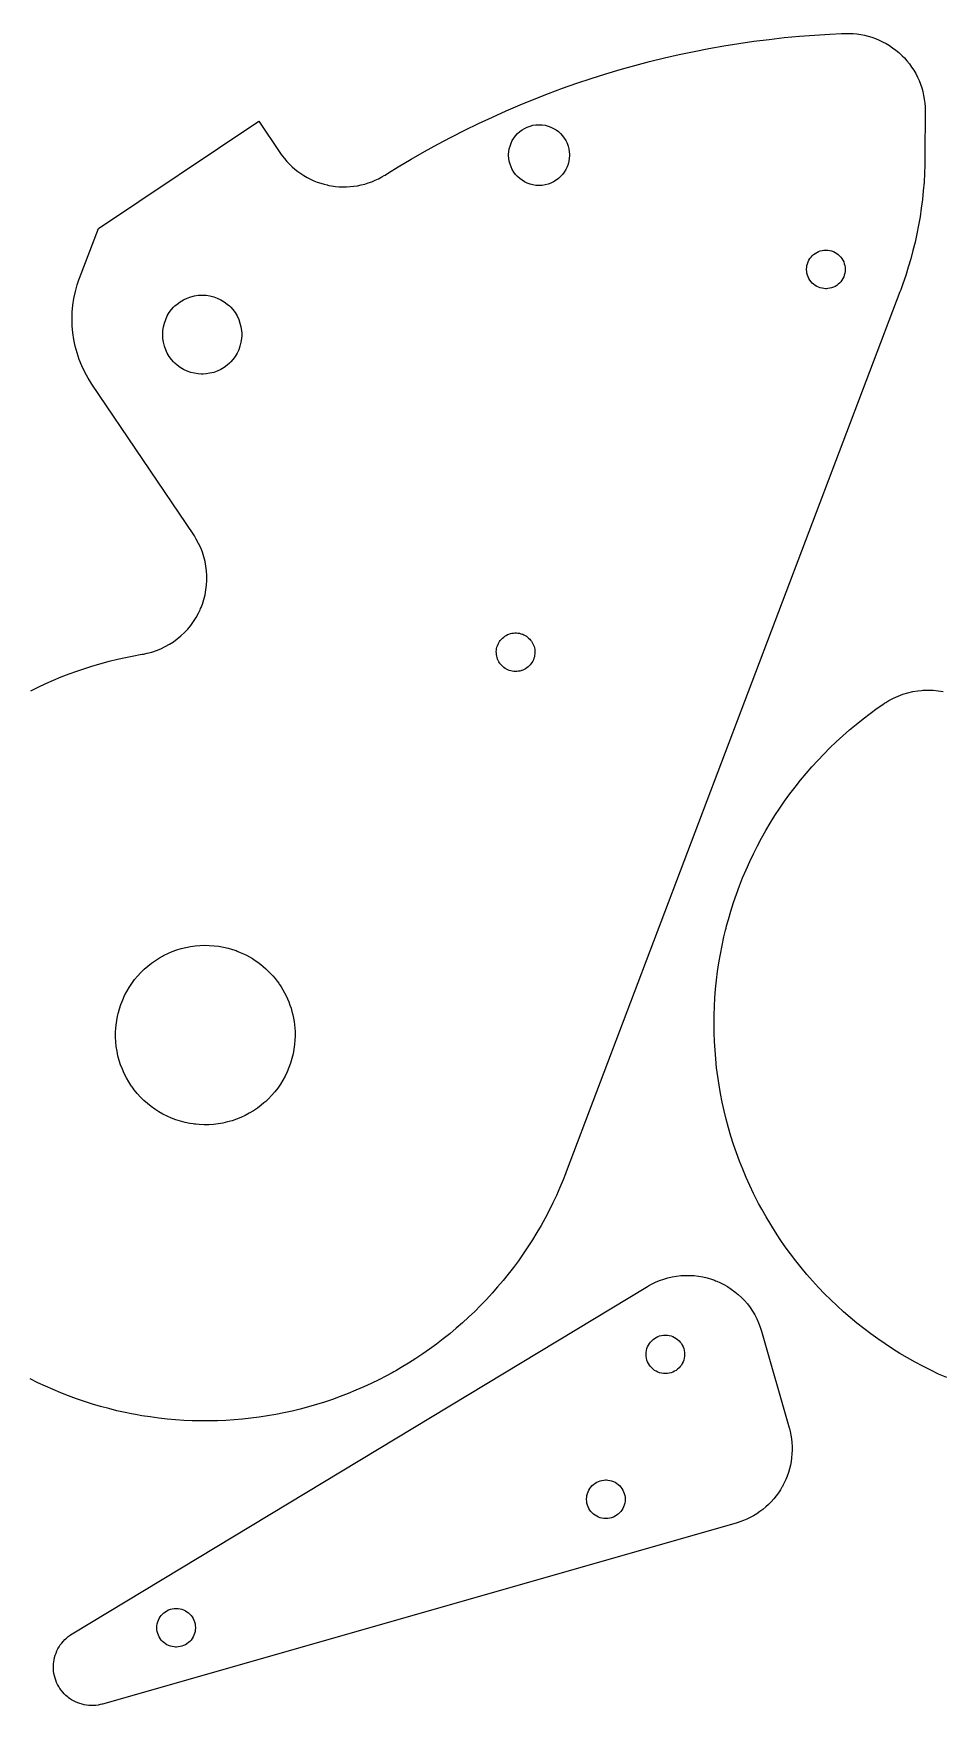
# Model space of a CAD drawing. Extents: x 0 to 862, y 0 to 577.
# Drawn here: x 259.7 to 409, y 2.6 to 277.7 of the extents above; entities that cross this region are included whole.
import ezdxf

# ---------------------------------------------------------------- set-up
doc = ezdxf.new("R2010")
doc.units = 0
doc.layers.get('0').update_dxf_attribs({"linetype": 'CONTINUOUS'})

msp = doc.modelspace()

# ---------------------------------------------------------------- linework, layer by layer
at = {"color": 0}
for points in [[(259.249, 169.553), (260.485, 170.163), (261.733, 170.746), (262.996, 171.303), (264.271, 171.831), (265.557, 172.332), (266.856, 172.807), (268.164, 173.253), (269.485, 173.669), (270.815, 174.058), (272.156, 174.419), (273.506, 174.751), (274.865, 175.053), (276.232, 175.326), (277.264, 175.513), (277.608, 175.569), (277.807, 175.601), (278.4, 175.726), (279.175, 175.932), (279.932, 176.183), (280.667, 176.482), (281.379, 176.824), (282.068, 177.207), (282.729, 177.633), (283.362, 178.097), (283.967, 178.601), (284.539, 179.142), (285.076, 179.717), (285.581, 180.326), (286.046, 180.969), (286.472, 181.643), (286.857, 182.346), (287.121, 182.892), (287.2, 183.076), (287.281, 183.263), (287.496, 183.828), (287.742, 184.592), (287.938, 185.364), (288.085, 186.143), (288.182, 186.928), (288.229, 187.714), (288.229, 188.501), (288.179, 189.286), (288.082, 190.065), (287.936, 190.839), (287.743, 191.603), (287.501, 192.356), (287.213, 193.094), (286.875, 193.817), (286.492, 194.521), (286.175, 195.036), (286.063, 195.204), (269.311, 220.022), (269.149, 220.261), (268.693, 220.999), (268.139, 222.006), (267.65, 223.038), (267.225, 224.093), (266.865, 225.168), (266.569, 226.26), (266.34, 227.365), (266.178, 228.482), (266.081, 229.606), (266.05, 230.735), (266.088, 231.865), (266.192, 232.994), (266.362, 234.119), (266.603, 235.236), (266.911, 236.343), (267.186, 237.165), (267.289, 237.436), (270.397, 245.629), (296.765, 263.297), (300.244, 258.104), (300.329, 257.976), (300.6, 257.6), (300.979, 257.115), (301.379, 256.65), (301.801, 256.207), (302.242, 255.785), (302.703, 255.386), (303.181, 255.01), (303.675, 254.657), (304.188, 254.328), (304.714, 254.024), (305.256, 253.744), (305.811, 253.492), (306.379, 253.265), (306.96, 253.067), (307.551, 252.894), (308.001, 252.783), (308.153, 252.751), (308.303, 252.719), (308.76, 252.638), (309.369, 252.554), (309.981, 252.5), (310.592, 252.475), (311.201, 252.481), (311.81, 252.514), (312.415, 252.578), (313.017, 252.669), (313.612, 252.79), (314.203, 252.94), (314.785, 253.117), (315.36, 253.322), (315.925, 253.557), (316.481, 253.818), (317.024, 254.107), (317.424, 254.34), (317.554, 254.422), (318.088, 254.757), (319.696, 255.744), (321.857, 257.031), (324.037, 258.278), (326.236, 259.489), (328.451, 260.664), (330.685, 261.8), (332.936, 262.899), (335.203, 263.96), (337.485, 264.983), (339.783, 265.968), (342.096, 266.915), (344.424, 267.824), (346.765, 268.693), (349.119, 269.525), (351.487, 270.317), (353.868, 271.071), (356.261, 271.785), (358.664, 272.461), (361.079, 273.096), (363.506, 273.693), (365.94, 274.25), (368.386, 274.767), (370.84, 275.243), (373.303, 275.681), (375.775, 276.076), (378.254, 276.432), (380.739, 276.747), (383.232, 277.022), (385.731, 277.256), (388.236, 277.449), (390.746, 277.6), (392.632, 277.688), (393.261, 277.711), (393.422, 277.717), (393.906, 277.717), (394.549, 277.692), (395.186, 277.633), (395.818, 277.543), (396.443, 277.421), (397.06, 277.269), (397.668, 277.086), (398.265, 276.874), (398.853, 276.632), (399.426, 276.36), (399.986, 276.06), (400.532, 275.732), (401.061, 275.375), (401.575, 274.992), (402.069, 274.582), (402.428, 274.257), (402.544, 274.144), (402.66, 274.032), (402.996, 273.683), (403.424, 273.203), (403.824, 272.703), (404.196, 272.185), (404.543, 271.65), (404.861, 271.1), (405.151, 270.536), (405.412, 269.957), (405.644, 269.367), (405.846, 268.765), (406.019, 268.153), (406.161, 267.532), (406.271, 266.904), (406.35, 266.268), (406.397, 265.628), (406.412, 265.143), (406.411, 264.982), (406.39, 257.518), (406.39, 257.518), (406.389, 257.161), (406.369, 256.088), (406.318, 254.66), (406.233, 253.233), (406.117, 251.811), (405.968, 250.393), (405.789, 248.978), (405.576, 247.568), (405.333, 246.164), (405.058, 244.764), (404.753, 243.372), (404.415, 241.986), (404.047, 240.608), (403.647, 239.237), (403.217, 237.876), (402.756, 236.524), (402.389, 235.514), (402.263, 235.181), (347.346, 90.3997), (347.222, 90.0732), (346.836, 89.0989), (346.299, 87.8119), (345.733, 86.5392), (345.143, 85.2813), (344.525, 84.0382), (343.881, 82.8106), (343.211, 81.5987), (342.515, 80.4029), (341.794, 79.2237), (341.05, 78.0614), (340.279, 76.9164), (339.485, 75.7889), (338.667, 74.6796), (337.825, 73.5885), (336.96, 72.5162), (336.072, 71.4631), (335.161, 70.4294), (334.229, 69.4157), (333.274, 68.4222), (332.297, 67.4493), (331.3, 66.4975), (330.281, 65.5669), (329.24, 64.6582), (328.181, 63.7715), (327.1, 62.9075), (326.001, 62.0663), (324.882, 61.2482), (323.743, 60.4537), (322.586, 59.6833), (321.411, 58.9374), (320.217, 58.2161), (319.311, 57.6906), (319.006, 57.5199), (318.701, 57.3492), (317.779, 56.8504), (316.54, 56.2094), (315.29, 55.5967), (314.029, 55.0124), (312.757, 54.4567), (311.475, 53.9296), (310.183, 53.4313), (308.882, 52.9615), (307.572, 52.5207), (306.254, 52.1089), (304.929, 51.726), (303.596, 51.3722), (302.256, 51.0476), (300.91, 50.7522), (299.558, 50.4863), (298.201, 50.2496), (296.839, 50.0425), (295.474, 49.865), (294.103, 49.7171), (292.729, 49.5989), (291.353, 49.5104), (289.975, 49.4519), (288.594, 49.4235), (287.213, 49.4249), (285.829, 49.4565), (284.446, 49.5183), (283.063, 49.6106), (281.681, 49.7329), (280.299, 49.886), (278.918, 50.0693), (277.54, 50.2833), (276.508, 50.4631), (276.165, 50.5281), (275.822, 50.5931), (274.794, 50.8029), (273.433, 51.1074), (272.082, 51.441), (270.74, 51.8035), (269.408, 52.1947), (268.088, 52.6144), (266.776, 53.0624), (265.478, 53.5383), (264.192, 54.0419), (262.917, 54.5729), (261.654, 55.1312), (260.406, 55.7164), (259.171, 56.3282)], [(409.968, 56.5464), (408.639, 57.1399), (407.325, 57.7624), (406.029, 58.4139), (404.75, 59.0939), (403.489, 59.8018), (402.244, 60.5376), (401.019, 61.3007), (399.813, 62.0907), (398.625, 62.9074), (397.457, 63.7503), (396.308, 64.6189), (395.181, 65.5131), (394.074, 66.4324), (392.987, 67.3762), (391.924, 68.3447), (390.882, 69.3369), (389.862, 70.3529), (388.867, 71.3919), (387.893, 72.454), (386.943, 73.5385), (386.018, 74.645), (385.118, 75.7733), (384.242, 76.9229), (383.392, 78.0935), (382.568, 79.2847), (381.769, 80.4963), (380.999, 81.7275), (380.254, 82.9783), (379.537, 84.2483), (379.017, 85.2128), (378.849, 85.5369), (378.681, 85.861), (378.19, 86.841), (377.563, 88.1574), (376.967, 89.4851), (376.401, 90.8239), (375.869, 92.1732), (375.368, 93.5324), (374.899, 94.9008), (374.461, 96.2782), (374.054, 97.6636), (373.681, 99.0567), (373.339, 100.457), (373.029, 101.864), (372.751, 103.276), (372.506, 104.694), (372.292, 106.117), (372.111, 107.545), (371.963, 108.976), (371.846, 110.41), (371.763, 111.847), (371.711, 113.285), (371.693, 114.726), (371.707, 116.167), (371.754, 117.609), (371.833, 119.05), (371.946, 120.491), (372.092, 121.93), (372.271, 123.368), (372.482, 124.803), (372.728, 126.235), (373.006, 127.664), (373.317, 129.088), (373.571, 130.154), (373.661, 130.508), (373.751, 130.862), (374.039, 131.92), (374.447, 133.32), (374.888, 134.707), (375.358, 136.082), (375.858, 137.443), (376.39, 138.791), (376.951, 140.124), (377.543, 141.443), (378.162, 142.747), (378.813, 144.035), (379.489, 145.307), (380.196, 146.563), (380.929, 147.801), (381.69, 149.022), (382.479, 150.226), (383.294, 151.411), (384.138, 152.578), (385.006, 153.725), (385.9, 154.853), (386.821, 155.96), (387.767, 157.046), (388.736, 158.111), (389.732, 159.156), (390.751, 160.178), (391.796, 161.178), (392.862, 162.154), (393.953, 163.107), (395.067, 164.036), (396.204, 164.942), (397.362, 165.822), (398.543, 166.678), (399.443, 167.303), (399.747, 167.507), (399.921, 167.625), (400.461, 167.954), (401.201, 168.351), (401.964, 168.699), (402.747, 168.994), (403.549, 169.237), (404.365, 169.428), (405.194, 169.564), (405.822, 169.631), (406.033, 169.644), (406.243, 169.658), (406.875, 169.669), (407.715, 169.639), (408.549, 169.554), (409.374, 169.414)]]:
    msp.add_lwpolyline(points, dxfattribs=at)
for points in [[(347.894, 257.701), (347.894, 257.574), (347.868, 257.189), (347.793, 256.693), (347.669, 256.213), (347.501, 255.753), (347.29, 255.315), (347.04, 254.903), (346.751, 254.518), (346.429, 254.162), (346.074, 253.84), (345.688, 253.551), (345.275, 253.301), (344.838, 253.09), (344.378, 252.922), (343.899, 252.799), (343.401, 252.724), (343.018, 252.697), (342.89, 252.697), (342.763, 252.697), (342.379, 252.724), (341.882, 252.799), (341.403, 252.922), (340.943, 253.09), (340.506, 253.301), (340.093, 253.551), (339.707, 253.84), (339.353, 254.162), (339.029, 254.518), (338.742, 254.903), (338.49, 255.315), (338.279, 255.753), (338.111, 256.213), (337.989, 256.693), (337.912, 257.189), (337.886, 257.574), (337.886, 257.701), (337.886, 257.829), (337.912, 258.213), (337.989, 258.71), (338.111, 259.189), (338.279, 259.649), (338.49, 260.086), (338.742, 260.499), (339.029, 260.883), (339.353, 261.239), (339.707, 261.563), (340.093, 261.85), (340.506, 262.101), (340.943, 262.311), (341.403, 262.479), (341.882, 262.603), (342.379, 262.679), (342.763, 262.704), (342.89, 262.704), (343.018, 262.704), (343.401, 262.679), (343.899, 262.603), (344.378, 262.479), (344.838, 262.311), (345.275, 262.101), (345.688, 261.85), (346.074, 261.563), (346.429, 261.239), (346.751, 260.883), (347.04, 260.499), (347.29, 260.086), (347.501, 259.649), (347.669, 259.189), (347.793, 258.71), (347.868, 258.213), (347.894, 257.829), (347.894, 257.701)], [(393.263, 238.89), (393.263, 238.81), (393.246, 238.565), (393.197, 238.25), (393.119, 237.946), (393.013, 237.654), (392.879, 237.376), (392.719, 237.115), (392.537, 236.871), (392.332, 236.644), (392.107, 236.44), (391.862, 236.257), (391.6, 236.099), (391.324, 235.965), (391.031, 235.858), (390.726, 235.779), (390.411, 235.732), (390.168, 235.715), (390.088, 235.715), (390.006, 235.715), (389.763, 235.732), (389.447, 235.779), (389.143, 235.858), (388.851, 235.965), (388.574, 236.099), (388.313, 236.257), (388.068, 236.44), (387.842, 236.644), (387.638, 236.871), (387.454, 237.115), (387.296, 237.376), (387.161, 237.654), (387.054, 237.946), (386.976, 238.25), (386.929, 238.565), (386.912, 238.81), (386.912, 238.89), (386.912, 238.971), (386.929, 239.215), (386.976, 239.531), (387.054, 239.835), (387.161, 240.126), (387.296, 240.404), (387.454, 240.665), (387.638, 240.91), (387.842, 241.135), (388.068, 241.34), (388.313, 241.524), (388.574, 241.682), (388.851, 241.815), (389.143, 241.922), (389.447, 242.001), (389.763, 242.049), (390.006, 242.065), (390.088, 242.065), (390.168, 242.065), (390.411, 242.049), (390.726, 242.001), (391.031, 241.922), (391.324, 241.815), (391.6, 241.682), (391.862, 241.524), (392.107, 241.34), (392.332, 241.135), (392.537, 240.91), (392.719, 240.665), (392.879, 240.404), (393.013, 240.126), (393.119, 239.835), (393.197, 239.531), (393.246, 239.215), (393.263, 238.971), (393.263, 238.89)], [(293.957, 228.171), (293.957, 228.01), (293.925, 227.528), (293.831, 226.897), (293.676, 226.281), (293.463, 225.683), (293.192, 225.11), (292.865, 224.564), (292.485, 224.051), (292.167, 223.688), (292.053, 223.575), (291.939, 223.461), (291.576, 223.143), (291.063, 222.763), (290.518, 222.436), (289.944, 222.165), (289.347, 221.951), (288.731, 221.797), (288.099, 221.703), (287.617, 221.671), (287.457, 221.671), (287.296, 221.671), (286.814, 221.703), (286.183, 221.797), (285.567, 221.951), (284.969, 222.165), (284.396, 222.436), (283.85, 222.763), (283.338, 223.143), (282.974, 223.461), (282.861, 223.575), (282.747, 223.688), (282.429, 224.051), (282.049, 224.564), (281.722, 225.11), (281.451, 225.683), (281.237, 226.281), (281.083, 226.897), (280.989, 227.528), (280.957, 228.01), (280.957, 228.171), (280.957, 228.332), (280.989, 228.813), (281.083, 229.444), (281.237, 230.061), (281.451, 230.658), (281.722, 231.232), (282.049, 231.776), (282.429, 232.29), (282.747, 232.653), (282.861, 232.767), (282.974, 232.881), (283.338, 233.199), (283.85, 233.579), (284.396, 233.906), (284.969, 234.176), (285.567, 234.39), (286.183, 234.544), (286.814, 234.639), (287.296, 234.671), (287.457, 234.671), (287.617, 234.671), (288.099, 234.639), (288.731, 234.544), (289.347, 234.39), (289.944, 234.176), (290.518, 233.906), (291.063, 233.579), (291.576, 233.199), (291.939, 232.881), (292.053, 232.767), (292.167, 232.653), (292.485, 232.29), (292.865, 231.776), (293.192, 231.232), (293.463, 230.658), (293.676, 230.061), (293.831, 229.444), (293.925, 228.813), (293.957, 228.332), (293.957, 228.171)], [(340.156, 178.874), (340.214, 178.853), (340.382, 178.778), (340.599, 178.667), (340.803, 178.539), (340.997, 178.399), (341.178, 178.244), (341.346, 178.076), (341.501, 177.899), (341.643, 177.708), (341.769, 177.51), (341.882, 177.301), (341.978, 177.085), (342.058, 176.86), (342.122, 176.629), (342.168, 176.393), (342.196, 176.151), (342.206, 175.967), (342.206, 175.906), (342.206, 175.84), (342.194, 175.647), (342.164, 175.393), (342.112, 175.144), (342.043, 174.904), (341.956, 174.669), (341.849, 174.444), (341.726, 174.229), (341.588, 174.024), (341.433, 173.831), (341.264, 173.649), (341.081, 173.481), (340.883, 173.326), (340.674, 173.189), (340.451, 173.067), (340.218, 172.961), (340.036, 172.893), (339.975, 172.874), (339.912, 172.856), (339.725, 172.807), (339.474, 172.761), (339.221, 172.736), (338.969, 172.731), (338.721, 172.746), (338.474, 172.779), (338.232, 172.832), (337.994, 172.904), (337.764, 172.994), (337.54, 173.101), (337.325, 173.226), (337.119, 173.369), (336.925, 173.528), (336.742, 173.704), (336.572, 173.894), (336.454, 174.049), (336.417, 174.101), (336.381, 174.156), (336.279, 174.321), (336.16, 174.547), (336.061, 174.781), (335.982, 175.018), (335.921, 175.261), (335.881, 175.506), (335.858, 175.754), (335.857, 176.001), (335.874, 176.249), (335.91, 176.494), (335.965, 176.736), (336.04, 176.975), (336.135, 177.208), (336.247, 177.435), (336.379, 177.654), (336.492, 177.813), (336.531, 177.864), (336.571, 177.914), (336.699, 178.061), (336.879, 178.242), (337.072, 178.406), (337.276, 178.553), (337.49, 178.682), (337.713, 178.794), (337.942, 178.888), (338.178, 178.964), (338.419, 179.021), (338.664, 179.06), (338.912, 179.078), (339.162, 179.078), (339.412, 179.057), (339.662, 179.017), (339.911, 178.956), (340.096, 178.897), (340.156, 178.874)], [(293.211, 126.731), (293.343, 126.681), (293.732, 126.522), (294.243, 126.294), (294.744, 126.047), (295.235, 125.782), (295.715, 125.499), (296.183, 125.199), (296.639, 124.881), (297.082, 124.547), (297.514, 124.196), (297.931, 123.829), (298.335, 123.447), (298.724, 123.049), (299.099, 122.636), (299.458, 122.208), (299.801, 121.766), (300.049, 121.426), (300.129, 121.311), (300.208, 121.195), (300.439, 120.843), (300.731, 120.365), (301.003, 119.877), (301.256, 119.381), (301.49, 118.875), (301.704, 118.362), (301.899, 117.842), (302.075, 117.314), (302.229, 116.781), (302.365, 116.242), (302.479, 115.698), (302.574, 115.149), (302.647, 114.596), (302.7, 114.04), (302.732, 113.482), (302.743, 113.061), (302.743, 112.921), (302.743, 112.723), (302.722, 112.131), (302.66, 111.347), (302.556, 110.571), (302.411, 109.804), (302.226, 109.048), (302.003, 108.304), (301.742, 107.574), (301.442, 106.859), (301.106, 106.16), (300.732, 105.48), (300.324, 104.82), (299.879, 104.181), (299.401, 103.564), (298.89, 102.971), (298.344, 102.405), (297.915, 101.996), (297.768, 101.865), (297.619, 101.734), (297.162, 101.357), (296.533, 100.884), (295.883, 100.447), (295.214, 100.047), (294.526, 99.6835), (293.821, 99.3574), (293.101, 99.0692), (292.367, 98.8192), (291.621, 98.6081), (290.865, 98.4363), (290.1, 98.3042), (289.326, 98.2125), (288.547, 98.1615), (287.765, 98.1518), (286.979, 98.1839), (286.389, 98.2344), (286.193, 98.2582), (285.996, 98.2819), (285.411, 98.3743), (284.64, 98.5313), (283.882, 98.7282), (283.139, 98.964), (282.41, 99.2381), (281.699, 99.5493), (281.006, 99.8972), (280.332, 100.281), (279.679, 100.699), (279.049, 101.151), (278.443, 101.637), (277.861, 102.154), (277.307, 102.703), (276.781, 103.283), (276.283, 103.892), (275.929, 104.368), (275.817, 104.531), (275.706, 104.693), (275.386, 105.193), (274.993, 105.873), (274.638, 106.571), (274.321, 107.284), (274.043, 108.011), (273.804, 108.75), (273.604, 109.5), (273.444, 110.259), (273.325, 111.025), (273.246, 111.796), (273.207, 112.572), (273.21, 113.35), (273.253, 114.129), (273.338, 114.908), (273.464, 115.684), (273.585, 116.264), (273.632, 116.456), (273.679, 116.648), (273.842, 117.218), (274.09, 117.964), (274.378, 118.692), (274.701, 119.402), (275.061, 120.092), (275.456, 120.761), (275.885, 121.407), (276.347, 122.03), (276.84, 122.627), (277.365, 123.199), (277.921, 123.742), (278.504, 124.257), (279.117, 124.741), (279.756, 125.193), (280.419, 125.613), (280.935, 125.907), (281.11, 125.999), (281.285, 126.091), (281.819, 126.348), (282.542, 126.656), (283.278, 126.925), (284.024, 127.153), (284.779, 127.341), (285.542, 127.489), (286.31, 127.597), (287.082, 127.664), (287.857, 127.69), (288.632, 127.676), (289.407, 127.621), (290.179, 127.525), (290.947, 127.388), (291.71, 127.21), (292.465, 126.991), (293.026, 126.801), (293.211, 126.731)], [(360.731, 71.5504), (360.889, 71.6458), (361.375, 71.9139), (362.035, 72.2375), (362.708, 72.5211), (363.394, 72.7646), (364.09, 72.9676), (364.796, 73.1303), (365.508, 73.2524), (366.226, 73.3336), (366.949, 73.3739), (367.671, 73.3732), (368.394, 73.3313), (369.115, 73.2479), (369.832, 73.1231), (370.544, 72.9564), (371.249, 72.7481), (371.772, 72.5653), (371.943, 72.4976), (372.115, 72.4301), (372.624, 72.2074), (373.281, 71.8801), (373.915, 71.5172), (374.525, 71.1201), (375.11, 70.6901), (375.668, 70.2285), (376.199, 69.7365), (376.699, 69.2157), (377.169, 68.6672), (377.607, 68.0925), (378.014, 67.4928), (378.385, 66.8694), (378.721, 66.2239), (379.022, 65.5574), (379.283, 64.8713), (379.457, 64.3443), (379.507, 64.1667), (384.037, 48.3085), (384.081, 48.1572), (384.196, 47.6988), (384.322, 47.0846), (384.418, 46.4671), (384.485, 45.8475), (384.519, 45.2268), (384.524, 44.6062), (384.499, 43.9868), (384.443, 43.3699), (384.357, 42.7562), (384.242, 42.1474), (384.096, 41.544), (383.921, 40.9475), (383.717, 40.3589), (383.482, 39.7794), (383.219, 39.2101), (383.004, 38.7896), (382.928, 38.6519), (382.85, 38.5144), (382.607, 38.1092), (382.263, 37.585), (381.894, 37.0803), (381.503, 36.5957), (381.089, 36.1321), (380.653, 35.69), (380.197, 35.2701), (379.721, 34.8732), (379.226, 34.5), (378.714, 34.1511), (378.185, 33.8274), (377.64, 33.5293), (377.079, 33.2578), (376.504, 33.0133), (375.915, 32.7968), (375.465, 32.6521), (375.314, 32.6088), (271.071, 2.8328), (270.978, 2.8063), (270.696, 2.738), (270.318, 2.6665), (269.939, 2.6182), (269.56, 2.5928), (269.181, 2.5902), (268.804, 2.6101), (268.429, 2.6524), (268.057, 2.7167), (267.69, 2.803), (267.328, 2.911), (266.974, 3.0405), (266.626, 3.1913), (266.286, 3.3632), (265.957, 3.556), (265.638, 3.7695), (265.406, 3.9428), (265.331, 4.0035), (265.256, 4.0644), (265.037, 4.2558), (264.763, 4.5235), (264.506, 4.8059), (264.267, 5.1018), (264.046, 5.4105), (263.846, 5.7309), (263.665, 6.0621), (263.504, 6.4032), (263.364, 6.7532), (263.244, 7.1112), (263.147, 7.4762), (263.071, 7.8474), (263.017, 8.2238), (262.985, 8.6044), (262.976, 8.9882), (262.985, 9.2781), (262.992, 9.3745), (262.997, 9.4708), (263.029, 9.7591), (263.09, 10.1382), (263.174, 10.5108), (263.279, 10.8763), (263.406, 11.2335), (263.553, 11.5817), (263.719, 11.92), (263.907, 12.2476), (264.112, 12.5634), (264.338, 12.8668), (264.579, 13.1567), (264.839, 13.4323), (265.117, 13.6928), (265.41, 13.9372), (265.719, 14.1647), (265.961, 14.3246), (266.044, 14.3744), (360.731, 71.5504)], [(363.671, 63.5517), (363.753, 63.5517), (363.996, 63.5353), (364.311, 63.4872), (364.615, 63.4089), (364.907, 63.3022), (365.185, 63.1685), (365.447, 63.0094), (365.692, 62.8267), (365.917, 62.6218), (366.121, 62.3962), (366.304, 62.1518), (366.463, 61.8901), (366.597, 61.6125), (366.704, 61.3208), (366.782, 61.0165), (366.831, 60.7014), (366.846, 60.4578), (366.846, 60.3767), (366.846, 60.2956), (366.831, 60.0521), (366.782, 59.7368), (366.704, 59.4325), (366.597, 59.1408), (366.463, 58.8633), (366.304, 58.6015), (366.121, 58.3571), (365.917, 58.1317), (365.692, 57.9267), (365.447, 57.7439), (365.185, 57.5849), (364.907, 57.4511), (364.615, 57.3444), (364.311, 57.2661), (363.996, 57.2181), (363.753, 57.2017), (363.671, 57.2017), (363.59, 57.2017), (363.347, 57.2181), (363.032, 57.2661), (362.728, 57.3444), (362.436, 57.4511), (362.158, 57.5849), (361.896, 57.7439), (361.651, 57.9267), (361.426, 58.1317), (361.221, 58.3571), (361.039, 58.6015), (360.879, 58.8633), (360.746, 59.1408), (360.639, 59.4325), (360.561, 59.7368), (360.513, 60.0521), (360.496, 60.2956), (360.496, 60.3767), (360.496, 60.4578), (360.513, 60.7014), (360.561, 61.0165), (360.639, 61.3208), (360.746, 61.6125), (360.879, 61.8901), (361.039, 62.1518), (361.221, 62.3962), (361.426, 62.6218), (361.651, 62.8267), (361.896, 63.0094), (362.158, 63.1685), (362.436, 63.3022), (362.728, 63.4089), (363.032, 63.4872), (363.347, 63.5353), (363.59, 63.5517), (363.671, 63.5517)], [(353.883, 39.7039), (353.964, 39.7039), (354.207, 39.6875), (354.522, 39.6394), (354.826, 39.5612), (355.118, 39.4544), (355.396, 39.3207), (355.658, 39.1617), (355.903, 38.9789), (356.128, 38.774), (356.333, 38.5486), (356.515, 38.3042), (356.675, 38.0424), (356.808, 37.7649), (356.915, 37.4731), (356.993, 37.1689), (357.042, 36.8536), (357.058, 36.6101), (357.058, 36.5289), (357.058, 36.4478), (357.042, 36.2043), (356.993, 35.889), (356.915, 35.5849), (356.808, 35.2931), (356.675, 35.0156), (356.515, 34.7538), (356.333, 34.5093), (356.128, 34.2839), (355.903, 34.0789), (355.658, 33.8961), (355.396, 33.7371), (355.118, 33.6035), (354.826, 33.4967), (354.522, 33.4185), (354.207, 33.3703), (353.964, 33.3539), (353.883, 33.3539), (353.801, 33.3539), (353.558, 33.3703), (353.243, 33.4185), (352.939, 33.4967), (352.647, 33.6035), (352.369, 33.7371), (352.107, 33.8961), (351.862, 34.0789), (351.638, 34.2839), (351.433, 34.5093), (351.25, 34.7538), (351.09, 35.0156), (350.957, 35.2931), (350.85, 35.5849), (350.772, 35.889), (350.724, 36.2043), (350.708, 36.4478), (350.708, 36.5289), (350.708, 36.6101), (350.724, 36.8536), (350.772, 37.1689), (350.85, 37.4731), (350.957, 37.7649), (351.09, 38.0424), (351.25, 38.3042), (351.433, 38.5486), (351.638, 38.774), (351.862, 38.9789), (352.107, 39.1617), (352.369, 39.3207), (352.647, 39.4544), (352.939, 39.5612), (353.243, 39.6394), (353.558, 39.6875), (353.801, 39.7039), (353.883, 39.7039)], [(283.171, 18.57), (283.251, 18.57), (283.496, 18.5536), (283.811, 18.5056), (284.115, 18.4274), (284.407, 18.3206), (284.685, 18.1868), (284.946, 18.0278), (285.19, 17.845), (285.415, 17.6401), (285.621, 17.4147), (285.804, 17.1703), (285.963, 16.9085), (286.096, 16.631), (286.203, 16.3392), (286.282, 16.035), (286.329, 15.7197), (286.346, 15.4763), (286.346, 15.395), (286.346, 15.3139), (286.329, 15.0704), (286.282, 14.7553), (286.203, 14.4508), (286.096, 14.1592), (285.963, 13.8817), (285.804, 13.6199), (285.621, 13.3755), (285.415, 13.15), (285.19, 12.9451), (284.946, 12.7623), (284.685, 12.6033), (284.407, 12.4696), (284.115, 12.3628), (283.811, 12.2846), (283.496, 12.2365), (283.251, 12.2201), (283.171, 12.2201), (283.09, 12.2201), (282.846, 12.2365), (282.531, 12.2846), (282.226, 12.3628), (281.935, 12.4696), (281.657, 12.6033), (281.396, 12.7623), (281.151, 12.9451), (280.926, 13.15), (280.721, 13.3755), (280.537, 13.6199), (280.379, 13.8817), (280.246, 14.1592), (280.139, 14.4508), (280.06, 14.7553), (280.013, 15.0704), (279.996, 15.3139), (279.996, 15.395), (279.996, 15.4763), (280.013, 15.7197), (280.06, 16.035), (280.139, 16.3392), (280.246, 16.631), (280.379, 16.9085), (280.537, 17.1703), (280.721, 17.4147), (280.926, 17.6401), (281.151, 17.845), (281.396, 18.0278), (281.657, 18.1868), (281.935, 18.3206), (282.226, 18.4274), (282.531, 18.5056), (282.846, 18.5536), (283.09, 18.57), (283.171, 18.57)]]:
    msp.add_lwpolyline(points, close=True, dxfattribs=at)

doc.saveas('drawing.dxf')
